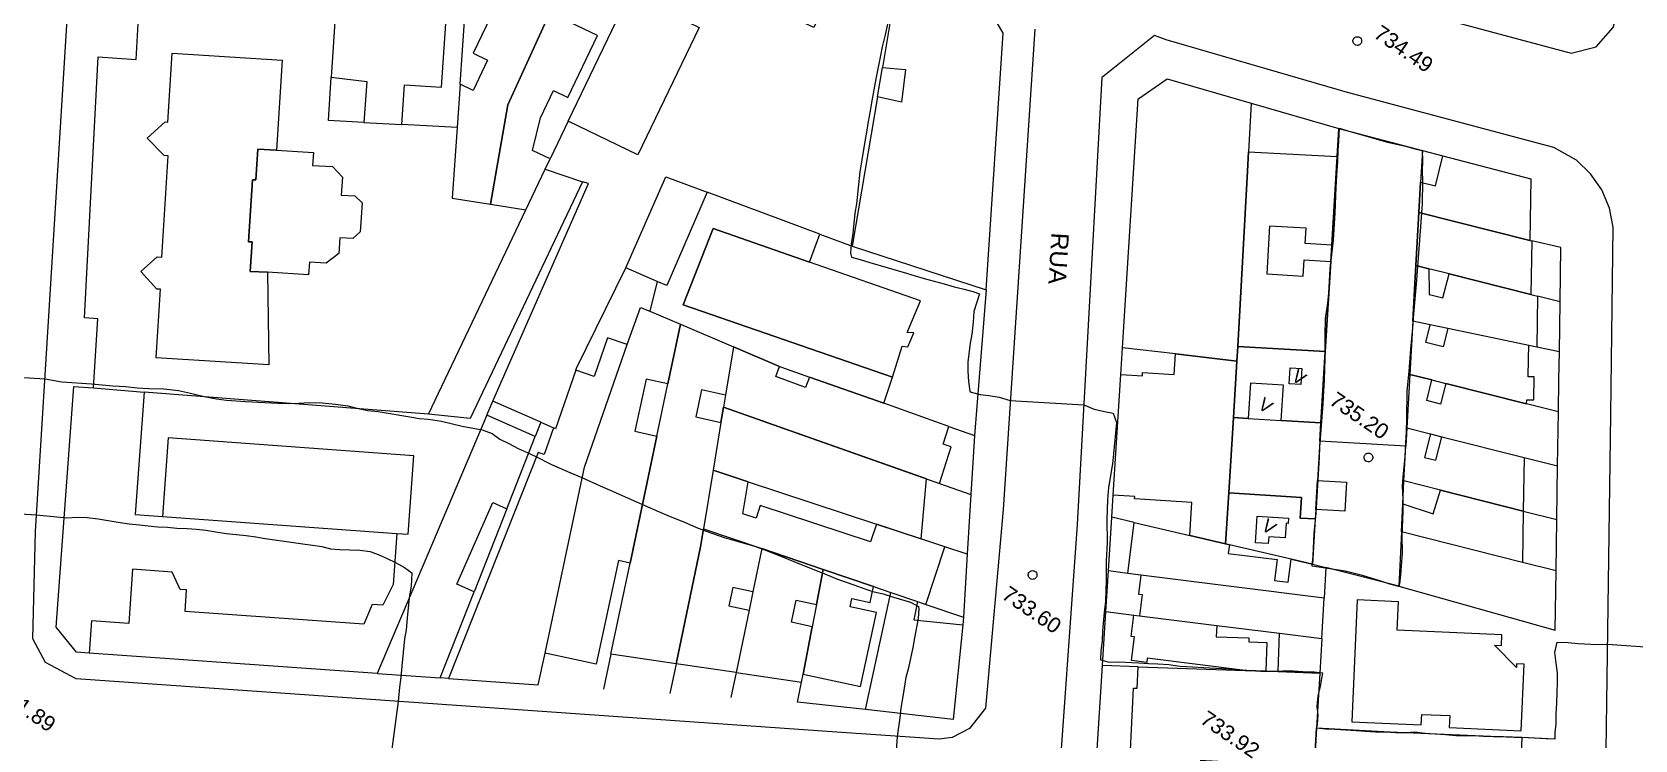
# Model space of a CAD drawing. Header units: metres. Extents: x 322294 to 7190115, y 7390841 to 10157759.
# Drawn here: x 323276.1 to 323459.6, y 7392831.9 to 7392912.9 of the extents above; entities that cross this region are included whole.
import ezdxf
from ezdxf.enums import TextEntityAlignment as Align

# ---------------------------------------------------------------- set-up
doc = ezdxf.new("R2010")
doc.units = ezdxf.units.M
doc.layers.get('0').update_dxf_attribs({"lineweight": 18})
for name, color, linetype, lineweight in [('100_SIST_VIARIO_MEIO_FIO', 1, 'Continuous', 18), ('160_P_SIMP_ASF_TOP', 7, 'Continuous', 18), ('206_MURO_E_MURO_ARRIMO', 7, 'Continuous', 18), ('214_PROJ_BEIRAL_EDIF', 10, 'Continuous', 18), ('600_CURVA_MESTRA', 14, 'Continuous', 18), ('604_CURVA_INTERM', 7, 'Continuous', 18), ('606_PTO_COTADO', 7, 'Continuous', 18), ('608_PTO_COTADO_INTERVIA', 1, 'Continuous', 18)]:
    doc.layers.add(name, color=color, linetype=linetype, lineweight=lineweight)
doc.styles.add('Style-Arial', font='arial.ttf', dxfattribs={"height": 1.75})

# ---------------------------------------------------------------- blocks, each defined once
blk = doc.blocks.new('SP09')
at = {"color": 0, "linetype": 'Continuous'}
blk.add_lwpolyline([(-0.03, -0.51), (-0.14, -0.49), (-0.24, -0.46), (-0.31, -0.42), (-0.35, -0.39), (-0.42, -0.31), (-0.47, -0.24), (-0.51, -0.15), (-0.52, -0.09), (-0.52, 0.03), (-0.51, 0.11), (-0.48, 0.2), (-0.44, 0.27), (-0.4, 0.33), (-0.32, 0.39), (-0.23, 0.44), (-0.15, 0.48), (-0.1, 0.48), (-0.03, 0.48), (0.08, 0.48), (0.19, 0.44), (0.27, 0.4), (0.35, 0.32), (0.41, 0.23), (0.46, 0.11), (0.48, 0.03), (0.48, -0.03), (0.47, -0.08), (0.44, -0.21), (0.38, -0.3), (0.31, -0.38), (0.23, -0.44), (0.1, -0.49), (0.02, -0.51)], close=True, dxfattribs=at)

msp = doc.modelspace()

# ---------------------------------------------------------------- linework, layer by layer
at = {"layer": '100_SIST_VIARIO_MEIO_FIO'}
for points in [[(323414.656, 7392920.569), (323452.291, 7392910.445), (323455.153, 7392911.178), (323457.087, 7392913.41), (323457.419, 7392914.5), (323458.634, 7392983.754)], [(323405.95, 7392911.993), (323404.607, 7392912.481), (323398.868, 7392907.897)], [(323456.827, 7392869.162), (323457.123, 7392890.538), (323456.687, 7392892.741), (323455.809, 7392894.809), (323454.528, 7392896.653), (323452.898, 7392898.198), (323450.3, 7392899.679), (323426.69, 7392905.972), (323405.95, 7392911.993)]]:
    msp.add_lwpolyline(points, dxfattribs=at)
at = {"layer": '100_SIST_VIARIO_MEIO_FIO', "flags": 128}
for points in [[(323390.897, 7392913.224), (323387.266, 7392858.216), (323385.26, 7392835.499), (323383.434, 7392833.16), (323381.437, 7392832.156), (323379.957, 7392831.933), (323368.236, 7392832.748), (323281.165, 7392838.858), (323277.656, 7392840.708), (323276.197, 7392843.419), (323276.521, 7392855.713), (323281.445, 7392935.354), (323281.469, 7392937.594), (323282.174, 7392939.721), (323301.312, 7392964.305), (323302.277, 7392965.447), (323304.902, 7392966.829), (323307.868, 7392966.744), (323320.228, 7392958.347), (323343.862, 7392941.591), (323361.852, 7392932.147), (323364.377, 7392930.948)], [(323398.868, 7392907.897), (323398.583, 7392907.67), (323395.735, 7392856.516), (323393.354, 7392822.793), (323386.911, 7392734.082), (323387.309, 7392731.88), (323388.475, 7392729.971), (323390.942, 7392728.318), (323392.402, 7392727.991), (323420.495, 7392726.337)], [(323455.437, 7392778.619), (323455.876, 7392800.416), (323456.827, 7392869.162)]]:
    msp.add_lwpolyline(points, dxfattribs=at)
at = {"layer": '206_MURO_E_MURO_ARRIMO'}
for p, q in [((323288.038, 7392909.73), (323288.423, 7392916.63)), ((323282.115, 7392880.18), (323283.688, 7392910.029)), ((323283.688, 7392910.029), (323288.038, 7392909.73)), ((323415.677, 7392904.737), (323425.695, 7392901.837)), ((323435.263, 7392899.336), (323437.621, 7392898.72)), ((323451.032, 7392882), (323451.127, 7392888.231)), ((323385.339, 7392883.376), (323383.99, 7392866.713)), ((323450.945, 7392876.269), (323451.032, 7392882)), ((323283.663, 7392880.067), (323282.115, 7392880.18)), ((323283.146, 7392872.15), (323283.663, 7392880.067)), ((323400.748, 7392873.676), (323400.941, 7392876.742)), ((323450.897, 7392873.125), (323450.945, 7392876.269)), ((323450.841, 7392869.404), (323450.897, 7392873.125)), ((323383.99, 7392866.713), (323383.583, 7392859.949)), ((323450.654, 7392857.079), (323450.747, 7392863.217)), ((323383.583, 7392859.949), (323383.172, 7392853.122)), ((323399.719, 7392857.342), (323399.878, 7392859.87)), ((323399.332, 7392851.197), (323399.719, 7392857.342)), ((323450.564, 7392851.211), (323450.654, 7392857.079)), ((323383.172, 7392853.122), (323382.738, 7392845.901)), ((323399.04, 7392846.563), (323399.332, 7392851.197)), ((323398.651, 7392840.391), (323399.04, 7392846.563)), ((323382.738, 7392845.901), (323382.648, 7392845.023)), ((323315.622, 7392839.464), (323282.662, 7392841.81)), ((323398.006, 7392830.14), (323398.651, 7392840.391)), ((323323.806, 7392838.882), (323322.831, 7392838.951)), ((323371.536, 7392835.326), (323363.726, 7392836.2))]:
    msp.add_line(p, q, dxfattribs=at)
at = {"layer": '206_MURO_E_MURO_ARRIMO', "flags": 128}
for points in [[(323325.122, 7392906.916), (323325.666, 7392914.702)], [(323314.095, 7392902.539), (323310.046, 7392902.756), (323310.36, 7392907.71)], [(323372.888, 7392905.466), (323373.454, 7392908.828)], [(323324.777, 7392901.968), (323318.443, 7392902.307)], [(323337.468, 7392902.671), (323335.414, 7392898.361)], [(323328.861, 7392870.639), (323339.812, 7392895.531), (323339.145, 7392895.756)], [(323366.307, 7392889.735), (323370.005, 7392888.358)], [(323338.359, 7392874.18), (323338.442, 7392874.419), (323344.094, 7392885.905)], [(323321.506, 7392869.141), (323288.938, 7392871.677)], [(323328.175, 7392869.024), (323328.861, 7392870.639)], [(323334.361, 7392868.219), (323328.861, 7392870.639)], [(323354.979, 7392868.209), (323355.266, 7392869.957)], [(323334.361, 7392868.219), (323333.718, 7392866.585)], [(323334.361, 7392868.219), (323335.794, 7392867.589)], [(323381.076, 7392867.744), (323383.99, 7392866.713)], [(323379.977, 7392861.224), (323383.583, 7392859.949)], [(323433.014, 7392858.892), (323433.134, 7392861.5)], [(323330.464, 7392858.327), (323326.713, 7392848.806)], [(323446.821, 7392858.046), (323450.654, 7392857.079)], [(323402.276, 7392856.743), (323399.719, 7392857.342)], [(323383.172, 7392853.122), (323380.602, 7392853.971)], [(323401.545, 7392850.919), (323399.332, 7392851.197)], [(323432.586, 7392849.443), (323424.214, 7392851.61)], [(323378.423, 7392847.37), (323382.738, 7392845.901)], [(323399.04, 7392846.563), (323402.255, 7392846.159)], [(323342.369, 7392841.66), (323341.526, 7392837.661)], [(323349.831, 7392840.568), (323349.117, 7392837.161)], [(323356.702, 7392839.562), (323356.108, 7392836.701)], [(323402.745, 7392840.246), (323398.651, 7392840.391)], [(323363.726, 7392836.2), (323364.208, 7392838.463)], [(323450.373, 7392831.958), (323446.661, 7392832.122)]]:
    msp.add_lwpolyline(points, dxfattribs=at)
at = {"layer": '206_MURO_E_MURO_ARRIMO'}
for points in [[(323451.127, 7392888.231), (323447.79, 7392888.979)], [(323451.032, 7392882), (323448.462, 7392882.649)], [(323450.945, 7392876.269), (323448.373, 7392876.809)]]:
    msp.add_lwpolyline(points, dxfattribs=at)
at = {"layer": '214_PROJ_BEIRAL_EDIF', "flags": 128}
for points in [[(323310.36, 7392907.71), (323314.445, 7392907.208), (323314.095, 7392902.539), (323318.443, 7392902.307), (323318.738, 7392906.836), (323322.983, 7392906.576), (323325.4, 7392941.907), (323327.747, 7392941.713), (323328.186, 7392947.106), (323320.29, 7392952.953), (323313.809, 7392944.844), (323312.62, 7392943.357), (323311.591, 7392927.127), (323310.836, 7392915.209)], [(323337.468, 7392902.671), (323351.593, 7392932.012), (323358.325, 7392928.766), (323355.509, 7392922.917), (323367.435, 7392917.363), (323365.594, 7392913.411), (323353.618, 7392918.989), (323351.226, 7392914.02), (323352.497, 7392913.409), (323345.473, 7392898.818)], [(323373.454, 7392908.828), (323376.087, 7392908.595), (323375.649, 7392904.856), (323372.888, 7392905.466), (323370.005, 7392888.358), (323385.339, 7392883.376), (323387.272, 7392912.771), (323385.79, 7392915.319), (323375.425, 7392920.519)], [(323328.583, 7392893.169), (323330.591, 7392904.539), (323335.375, 7392915.097), (323330.03, 7392917.641), (323326.613, 7392910.463), (323328.265, 7392909.677), (323326.613, 7392906.206), (323325.122, 7392906.916), (323324.777, 7392901.968), (323324.21, 7392893.863)], [(323335.414, 7392898.361), (323333.42, 7392899.31), (323334.328, 7392903.06), (323335.814, 7392906.184), (323337.459, 7392905.401), (323340.836, 7392912.498), (323335.375, 7392915.097), (323330.591, 7392904.539), (323328.583, 7392893.169), (323332.636, 7392892.526), (323334.862, 7392897.203)], [(323303.07, 7392885.393), (323303.224, 7392874.776), (323290.339, 7392875.592), (323290.836, 7392883.44), (323290.398, 7392883.468), (323288.58, 7392885.474), (323290.447, 7392887.143), (323290.968, 7392887.11), (323291.704, 7392898.719), (323291.245, 7392898.748), (323289.288, 7392900.739), (323291.362, 7392902.6), (323291.677, 7392902.58), (323292.176, 7392910.449), (323304.764, 7392909.651), (323304.111, 7392899.357), (323301.946, 7392899.494), (323301.722, 7392895.96), (323301.341, 7392895.984), (323300.891, 7392888.879), (323301.311, 7392888.852), (323301.096, 7392885.456)], [(323304.111, 7392899.357), (323308.321, 7392899.09), (323308.227, 7392897.62), (323310.518, 7392897.475), (323311.641, 7392896.278), (323311.511, 7392894.227), (323313.062, 7392894.128), (323313.888, 7392893.319), (323313.678, 7392890.009), (323312.824, 7392889.247), (323311.349, 7392889.34), (323311.236, 7392887.552), (323309.766, 7392886.423), (323307.869, 7392886.544), (323307.777, 7392885.094), (323303.07, 7392885.393), (323301.096, 7392885.456), (323301.311, 7392888.852), (323300.891, 7392888.879), (323301.341, 7392895.984), (323301.722, 7392895.96), (323301.946, 7392899.494)], [(323339.145, 7392895.756), (323326.252, 7392868.668), (323321.506, 7392869.141), (323332.636, 7392892.526), (323334.862, 7392897.203)], [(323347.673, 7392884.33), (323344.094, 7392885.905), (323348.679, 7392896.299), (323353.391, 7392894.545), (323348.794, 7392883.86)], [(323361.682, 7392874.619), (323361.888, 7392874.531), (323365.097, 7392873.396), (323373.601, 7392870.388), (323374.608, 7392873.375), (323350.652, 7392881.651), (323354.089, 7392890.395), (323365.118, 7392886.542), (323366.307, 7392889.735), (323353.391, 7392894.545), (323348.794, 7392883.86), (323347.673, 7392884.33), (323346.827, 7392880.927), (323350.333, 7392879.438), (323356.4, 7392876.862)], [(323365.118, 7392886.542), (323354.089, 7392890.395), (323350.652, 7392881.651), (323374.608, 7392873.375), (323375.7, 7392876.912), (323376.361, 7392876.868), (323377.05, 7392878.46), (323376.293, 7392878.51), (323377.802, 7392882.112)], [(323348.893, 7392872.607), (323346.398, 7392873.148), (323345.108, 7392867.189), (323347.635, 7392866.642), (323344.569, 7392852.097), (323343.239, 7392852.385), (323340.673, 7392840.535), (323334.861, 7392841.793), (323339.347, 7392863.075), (323344.254, 7392877.106), (323345.783, 7392881.37), (323346.827, 7392880.927), (323350.333, 7392879.438)], [(323338.359, 7392874.18), (323336.036, 7392867.483), (323335.794, 7392867.589), (323334.736, 7392864.537), (323334.053, 7392864.774), (323323.806, 7392838.882), (323334.045, 7392838.153), (323334.861, 7392841.793), (323339.347, 7392863.075), (323344.254, 7392877.106), (323342.002, 7392877.887), (323340.463, 7392873.45)], [(323355.49, 7392871.321), (323352.751, 7392871.913), (323352.085, 7392868.835), (323354.979, 7392868.209), (323354.078, 7392862.728), (323352.979, 7392856.033), (323352.636, 7392853.945), (323349.831, 7392840.568), (323342.369, 7392841.66), (323344.569, 7392852.097), (323347.635, 7392866.642), (323348.893, 7392872.607), (323350.333, 7392879.438), (323356.4, 7392876.862)], [(323361.682, 7392874.619), (323356.4, 7392876.862), (323355.49, 7392871.321), (323355.266, 7392869.957), (323379.977, 7392861.224), (323381.332, 7392865.399), (323380.412, 7392865.698), (323381.076, 7392867.744), (323373.601, 7392870.388), (323365.097, 7392873.396), (323364.651, 7392872.2), (323361.253, 7392873.466)], [(323413.635, 7392868.762), (323413.095, 7392860.144), (323412.729, 7392854.297), (323408.656, 7392855.251), (323408.894, 7392859.043), (323402.331, 7392859.454), (323402.347, 7392859.715), (323399.878, 7392859.87), (323400.748, 7392873.676), (323403.213, 7392873.522), (323403.239, 7392873.926), (323406.86, 7392873.7), (323407.006, 7392876.036), (323414.039, 7392875.216)], [(323414.039, 7392875.216), (323414.131, 7392876.88), (323424.155, 7392876.324), (323423.66, 7392868.135), (323419.119, 7392868.419), (323419.372, 7392872.457), (323415.585, 7392872.694), (323415.332, 7392868.656), (323413.635, 7392868.762)], [(323421.457, 7392874.365), (323421.343, 7392872.54), (323420.012, 7392872.623), (323420.127, 7392874.449)], [(323288.938, 7392871.677), (323287.919, 7392857.675), (323291.062, 7392857.446), (323317.885, 7392855.494), (323317.469, 7392849.652), (323316.272, 7392847.279), (323315.066, 7392847.364), (323314.082, 7392845.122), (323293.63, 7392846.578), (323293.804, 7392849.032), (323293.082, 7392849.084), (323292.176, 7392851.063), (323287.621, 7392851.387), (323287.179, 7392845.178), (323282.923, 7392845.481), (323282.662, 7392841.81), (323281.215, 7392841.913), (323278.893, 7392844.751), (323280.9, 7392872.323), (323283.146, 7392872.15)], [(323436.202, 7392866.887), (323437.475, 7392866.565), (323446.914, 7392864.184), (323450.747, 7392863.217), (323450.841, 7392869.404), (323447.202, 7392870.322), (323437.94, 7392872.659), (323437.343, 7392870.293), (323435.762, 7392870.692), (323436.359, 7392873.058), (323433.82, 7392873.698), (323433.476, 7392867.575)], [(323326.713, 7392848.806), (323324.748, 7392849.671), (323328.866, 7392859.031), (323330.464, 7392858.327), (323333.718, 7392866.585), (323328.175, 7392869.024), (323315.622, 7392839.464), (323322.831, 7392838.951)], [(323378.497, 7392861.746), (323355.266, 7392869.957), (323354.979, 7392868.209), (323354.078, 7392862.728), (323358.104, 7392861.399), (323372.77, 7392856.557), (323377.903, 7392854.862)], [(323423.535, 7392866.068), (323423.263, 7392861.565), (323423.062, 7392858.233), (323422.997, 7392857.151), (323421.275, 7392857.259), (323421.423, 7392859.622), (323413.095, 7392860.144), (323413.635, 7392868.762), (323415.332, 7392868.656), (323419.119, 7392868.419), (323423.66, 7392868.135)], [(323436.202, 7392866.887), (323435.522, 7392864.192), (323436.795, 7392863.871), (323437.475, 7392866.565), (323446.914, 7392864.184), (323446.821, 7392858.046), (323437.333, 7392860.44), (323433.134, 7392861.5), (323433.358, 7392865.475), (323433.476, 7392867.575)], [(323291.062, 7392857.446), (323317.885, 7392855.494), (323319.159, 7392855.401), (323319.813, 7392864.383), (323291.716, 7392866.428)], [(323358.104, 7392861.399), (323354.078, 7392862.728), (323352.979, 7392856.033), (323359.649, 7392853.762), (323366.679, 7392851.369), (323372.447, 7392849.405), (323374.437, 7392848.727), (323377.49, 7392847.688), (323378.423, 7392847.37), (323380.602, 7392853.971), (323372.77, 7392856.557), (323372.098, 7392854.522), (323359.482, 7392858.687), (323359.004, 7392857.24), (323357.466, 7392857.748)], [(323423.062, 7392858.233), (323423.263, 7392861.565), (323426.594, 7392861.363), (323426.393, 7392858.032)], [(323422.997, 7392857.151), (323422.684, 7392851.968), (323420.243, 7392852.539), (323413.171, 7392854.194), (323412.729, 7392854.297), (323413.095, 7392860.144), (323421.423, 7392859.622), (323421.275, 7392857.259)], [(323446.732, 7392852.178), (323432.867, 7392855.677), (323433.014, 7392858.892), (323436.49, 7392857.75), (323437.333, 7392860.44), (323446.821, 7392858.046)], [(323349.831, 7392840.568), (323352.636, 7392853.945), (323352.979, 7392856.033), (323359.649, 7392853.762), (323358.618, 7392848.797), (323356.323, 7392849.294), (323355.874, 7392847.22), (323358.187, 7392846.719), (323356.702, 7392839.562)], [(323413.171, 7392854.194), (323413.047, 7392853.205), (323418.633, 7392852.504), (323418.333, 7392850.118), (323419.914, 7392849.92), (323420.243, 7392852.539), (323422.684, 7392851.968), (323424.214, 7392851.61), (323424.01, 7392848.098), (323403.053, 7392850.73), (323401.545, 7392850.919), (323402.276, 7392856.743), (323408.656, 7392855.251), (323412.729, 7392854.297)], [(323419.942, 7392857.235), (323419.905, 7392856.647), (323419.662, 7392856.663), (323419.557, 7392854.986), (323417.673, 7392855.104), (323417.625, 7392854.339), (323416.154, 7392854.432), (323416.344, 7392857.461)], [(323446.732, 7392852.178), (323432.867, 7392855.677), (323432.586, 7392849.443), (323450.461, 7392844.421), (323450.564, 7392851.211)], [(323365.91, 7392847.351), (323366.679, 7392851.369), (323359.649, 7392853.762), (323358.618, 7392848.797), (323358.187, 7392846.719), (323356.702, 7392839.562), (323364.208, 7392838.463), (323364.385, 7392839.389), (323365.425, 7392844.821), (323363.056, 7392845.333), (323363.601, 7392847.851)], [(323366.679, 7392851.369), (323365.91, 7392847.351), (323365.425, 7392844.821), (323364.385, 7392839.389), (323370.956, 7392837.967), (323372.793, 7392846.45), (323369.768, 7392847.105), (323369.971, 7392848.043), (323372.054, 7392847.592), (323372.447, 7392849.405)], [(323402.872, 7392846.081), (323411.723, 7392844.97), (323418.897, 7392844.069), (323423.74, 7392843.461), (323424.01, 7392848.098), (323403.053, 7392850.73), (323402.778, 7392848.541), (323403.174, 7392848.492)], [(323377.49, 7392847.688), (323377.039, 7392845.601), (323382.648, 7392845.023), (323381.538, 7392834.208), (323371.536, 7392835.326), (323374.437, 7392848.727)], [(323444.376, 7392843.899), (323432.375, 7392844.432), (323432.519, 7392847.681), (323427.815, 7392847.89), (323427.196, 7392833.94), (323435.139, 7392833.587), (323435.192, 7392834.781), (323438.39, 7392834.639), (323438.33, 7392833.284), (323446.588, 7392832.918), (323446.926, 7392840.528), (323446.048, 7392840.567), (323446.028, 7392840.133), (323443.539, 7392842.714), (323444.322, 7392842.679)], [(323402.255, 7392846.159), (323402.872, 7392846.081), (323411.723, 7392844.97), (323411.677, 7392843.673), (323415.401, 7392843.542), (323415.385, 7392843.093), (323417.477, 7392843.019), (323417.361, 7392839.732), (323414.983, 7392839.816), (323403.771, 7392841.224), (323403.71, 7392840.741), (323401.97, 7392840.96), (323402.309, 7392843.662), (323401.947, 7392843.707)], [(323423.74, 7392843.461), (323423.511, 7392839.515), (323418.742, 7392839.683), (323418.897, 7392844.069)], [(323422.575, 7392828.932), (323421.995, 7392828.869), (323401.798, 7392829.939), (323402.214, 7392837.802), (323402.614, 7392837.781), (323402.745, 7392840.246), (323414.983, 7392839.816), (323417.361, 7392839.732), (323418.742, 7392839.683), (323423.511, 7392839.515), (323423.147, 7392833.257), (323422.898, 7392828.967)], [(323446.661, 7392832.122), (323446.449, 7392827.349), (323448.539, 7392827.256), (323448.4, 7392824.134), (323447.882, 7392824.157), (323447.528, 7392815.152), (323446.459, 7392815.2), (323446.349, 7392812.773), (323438.149, 7392813.301), (323434.148, 7392813.559), (323424.825, 7392814.16), (323419.88, 7392814.423), (323413.144, 7392814.782), (323412.01, 7392814.842), (323401.119, 7392815.423), (323396.98, 7392815.643), (323397.467, 7392822.526), (323401.576, 7392822.315), (323430.128, 7392820.849), (323431.282, 7392828.35), (323422.898, 7392828.967), (323423.147, 7392833.257), (323431.531, 7392832.794)]]:
    msp.add_lwpolyline(points, close=True, dxfattribs=at)
at = {"layer": '214_PROJ_BEIRAL_EDIF'}
for points in [[(323402.805, 7392905.266), (323406.069, 7392907.518), (323415.677, 7392904.737), (323415.369, 7392899.179)], [(323425.501, 7392898.618), (323425.695, 7392901.837), (323435.263, 7392899.336), (323435.059, 7392895.716), (323434.864, 7392892.24), (323434.522, 7392886.166), (323434.408, 7392884.145)], [(323415.245, 7392896.952), (323415.369, 7392899.179), (323425.501, 7392898.618), (323425.006, 7392890.429)], [(323415.369, 7392899.179), (323415.245, 7392896.952)], [(323425.006, 7392890.429), (323425.501, 7392898.618)], [(323434.408, 7392884.145), (323434.522, 7392886.166), (323436.023, 7392885.787)], [(323436.023, 7392885.787), (323436.054, 7392883.045)], [(323436.536, 7392882.724), (323437.617, 7392882.451), (323438.313, 7392885.209), (323447.697, 7392882.842), (323448.462, 7392882.649), (323448.373, 7392876.809), (323447.438, 7392877.005), (323444.018, 7392877.723)], [(323447.415, 7392875.453), (323447.438, 7392877.005), (323444.018, 7392877.723)]]:
    msp.add_lwpolyline(points, dxfattribs=at)
at = {"layer": '214_PROJ_BEIRAL_EDIF', "flags": 128}
for points in [[(323415.245, 7392896.952), (323414.131, 7392876.88), (323414.039, 7392875.216), (323407.006, 7392876.036), (323400.941, 7392876.742), (323402.735, 7392905.218), (323402.805, 7392905.266)], [(323424.89, 7392888.506), (323421.852, 7392888.674), (323421.95, 7392890.428), (323417.76, 7392890.661), (323417.457, 7392885.19), (323421.627, 7392884.959), (323421.728, 7392886.794), (323424.777, 7392886.625), (323424.155, 7392876.324), (323414.131, 7392876.88), (323415.245, 7392896.952)], [(323434.408, 7392884.145), (323434.163, 7392879.792), (323433.82, 7392873.698), (323433.476, 7392867.575), (323433.358, 7392865.475), (323423.535, 7392866.068), (323423.66, 7392868.135), (323424.155, 7392876.324), (323424.777, 7392886.625), (323424.89, 7392888.506), (323425.006, 7392890.429)], [(323425.006, 7392890.429), (323424.89, 7392888.506)], [(323444.018, 7392877.723), (323438.181, 7392878.948), (323436.169, 7392879.371), (323434.163, 7392879.792), (323434.408, 7392884.145)], [(323436.054, 7392883.045), (323436.057, 7392882.844), (323436.536, 7392882.724)], [(323436.169, 7392879.371), (323434.163, 7392879.792), (323433.82, 7392873.698), (323436.359, 7392873.058), (323437.94, 7392872.659), (323447.202, 7392870.322), (323447.209, 7392870.782), (323448.029, 7392870.77), (323448.069, 7392873.401), (323447.384, 7392873.412), (323447.415, 7392875.453)], [(323444.018, 7392877.723), (323438.181, 7392878.948), (323437.654, 7392876.862), (323435.663, 7392877.364), (323436.169, 7392879.371)]]:
    msp.add_lwpolyline(points, dxfattribs=at)
at = {"layer": '214_PROJ_BEIRAL_EDIF'}
for points in [[(323437.621, 7392898.72), (323447.674, 7392896.093), (323447.566, 7392889.035), (323434.864, 7392892.24), (323435.059, 7392895.716), (323436.755, 7392895.288)], [(323447.566, 7392889.035), (323447.79, 7392888.979), (323447.697, 7392882.842), (323438.313, 7392885.209), (323436.023, 7392885.787), (323434.522, 7392886.166), (323434.864, 7392892.24)]]:
    msp.add_lwpolyline(points, close=True, dxfattribs=at)
at = {"layer": '600_CURVA_MESTRA', "elevation": 735}
msp.add_lwpolyline([(323425.177, 7392890.314), (323425.286, 7392892.187), (323425.395, 7392895.108), (323425.489, 7392896.449), (323425.58, 7392898.109), (323425.629, 7392899.365), (323425.718, 7392900.372), (323425.767, 7392901.873), (323426.733, 7392901.575), (323429.926, 7392900.649), (323431.133, 7392900.319), (323433.325, 7392899.801), (323434.41, 7392899.522), (323435.259, 7392899.33), (323435.268, 7392898.185), (323435.247, 7392896.967), (323435.27, 7392895.839), (323435.223, 7392893.225), (323435.013, 7392890.099), (323434.562, 7392884.043)], dxfattribs=at)
at = {"layer": '600_CURVA_MESTRA', "elevation": 735, "flags": 128}
for points in [[(323422.637, 7392851.764), (323422.746, 7392852.931), (323422.865, 7392855.478), (323422.998, 7392856.683), (323423.095, 7392857.768), (323423.479, 7392864.242), (323423.536, 7392865.377), (323423.901, 7392870.326), (323424.001, 7392871.831), (323424.047, 7392873.084), (323424.114, 7392874.287), (323424.137, 7392875.524), (323424.119, 7392878.218), (323424.187, 7392880.07), (323424.431, 7392881.86), (323424.544, 7392882.954), (323424.712, 7392885.767), (323424.917, 7392887.381), (323425.098, 7392889.068), (323425.177, 7392890.314)], [(323434.562, 7392884.043), (323434.267, 7392880.631), (323434.144, 7392879.037), (323433.905, 7392876.596), (323433.698, 7392874.041), (323433.467, 7392871.761), (323433.43, 7392868.668), (323433.405, 7392867.128), (323433.352, 7392865.846), (323433.242, 7392864.264), (323433.01, 7392861.918), (323432.966, 7392860.893), (323433.024, 7392859.428), (323433.017, 7392858.029), (323432.929, 7392855.277), (323432.936, 7392853.224), (323432.854, 7392851.783), (323432.755, 7392850.747), (323432.633, 7392849.739), (323432.568, 7392849.404), (323431.527, 7392849.672), (323430.494, 7392850.048), (323428.415, 7392850.684), (323426.435, 7392851.177), (323422.637, 7392851.764)]]:
    msp.add_lwpolyline(points, dxfattribs=at)
at = {"layer": '604_CURVA_INTERM', "flags": 128}
for points, elevation in [([(323374.444, 7392915.723), (323373.756, 7392912.572), (323373.43, 7392911.2), (323373.177, 7392909.824), (323372.703, 7392907.529), (323372.232, 7392905.002), (323372.055, 7392903.88), (323371.822, 7392902.637), (323371.665, 7392901.633), (323371.47, 7392900.588), (323371.104, 7392898.247), (323370.886, 7392896.877), (323370.499, 7392893.221), (323370.318, 7392892.149), (323370.088, 7392889.817), (323369.875, 7392888.639), (323369.821, 7392887.576), (323369.904, 7392887.122), (323370.912, 7392886.847), (323371.998, 7392886.491), (323376.21, 7392885.277), (323377.216, 7392884.997), (323378.252, 7392884.684), (323380.508, 7392884.078), (323381.674, 7392883.716), (323382.803, 7392883.444), (323383.801, 7392883.175), (323384.576, 7392882.902), (323383.913, 7392880.909), (323383.834, 7392879.685), (323383.701, 7392878.317), (323383.518, 7392877.256), (323383.241, 7392875.087), (323383.25, 7392874.077), (323383.308, 7392872.9), (323383.481, 7392871.782), (323383.605, 7392871.65), (323384.639, 7392871.405), (323385.641, 7392871.286), (323386.818, 7392871.1), (323388.093, 7392870.718), (323396.497, 7392870.207), (323397.688, 7392869.727), (323398.894, 7392869.436), (323399.882, 7392869.267), (323400.258, 7392868.199), (323399.911, 7392864.596), (323399.78, 7392863.471), (323399.341, 7392860.749), (323399.234, 7392859.392), (323399.131, 7392857.047), (323399.202, 7392854.471), (323399.076, 7392852.331), (323399.08, 7392850.045), (323399.05, 7392849.041), (323398.976, 7392847.718), (323398.838, 7392846.453), (323398.661, 7392844.336), (323398.6, 7392843.163), (323398.475, 7392842.061), (323398.433, 7392841.022), (323399.415, 7392840.766), (323400.448, 7392840.799), (323402.79, 7392840.683), (323403.912, 7392840.605), (323405.002, 7392840.566), (323406.257, 7392840.489), (323407.517, 7392840.299), (323408.951, 7392840.209), (323410.194, 7392840.16), (323411.567, 7392840.063), (323412.987, 7392839.997), (323416.789, 7392839.712), (323417.999, 7392839.719), (323419.285, 7392839.766), (323420.5, 7392839.762), (323421.59, 7392839.696), (323422.868, 7392839.66), (323423.837, 7392839.542), (323423.575, 7392837.996), (323423.299, 7392836.859), (323423.174, 7392835.679), (323423.304, 7392834.687), (323423.217, 7392833.635), (323423.151, 7392833.236), (323424.177, 7392833.135), (323425.3, 7392833.109), (323427.687, 7392832.947), (323428.704, 7392832.863), (323429.895, 7392832.792), (323430.925, 7392832.779), (323432.174, 7392832.724), (323433.285, 7392832.729), (323434.41, 7392832.773), (323435.586, 7392832.644), (323436.718, 7392832.542), (323437.914, 7392832.478), (323439.082, 7392832.377), (323440.142, 7392832.339), (323441.189, 7392832.363), (323442.272, 7392832.279), (323443.412, 7392832.247), (323444.553, 7392832.252), (323445.598, 7392832.205), (323446.653, 7392832.179), (323449.434, 7392832.019), (323450.474, 7392831.974), (323450.478, 7392832.69), (323450.568, 7392833.716), (323450.588, 7392834.814), (323450.663, 7392836.059), (323450.682, 7392837.33), (323450.736, 7392838.392), (323450.741, 7392839.531), (323450.585, 7392840.652), (323450.445, 7392841.864), (323450.68, 7392843.052), (323451.942, 7392843.007), (323453.107, 7392842.915), (323455.266, 7392842.796), (323456.463, 7392842.809), (323472.585, 7392841.677)], 734), ([(323268.342, 7392873.747), (323277.601, 7392873.183), (323279.525, 7392872.865), (323282.913, 7392872.622), (323285.367, 7392872.401), (323286.813, 7392872.304), (323288.149, 7392872.166), (323289.471, 7392872.098), (323291.213, 7392872.049), (323292.875, 7392871.862), (323294.273, 7392871.562), (323295.813, 7392871.182), (323297.22, 7392870.897), (323298.366, 7392870.765), (323300.567, 7392870.591), (323304.237, 7392870.42), (323305.443, 7392870.368), (323306.617, 7392870.404), (323307.898, 7392870.49), (323309.32, 7392870.442), (323310.842, 7392870.298), (323312.27, 7392870.089), (323313.296, 7392869.838), (323314.571, 7392869.584), (323315.728, 7392869.445), (323316.888, 7392869.267), (323319.355, 7392868.828), (323320.45, 7392868.658), (323321.507, 7392868.585), (323322.971, 7392868.356), (323325.37, 7392867.79), (323327.629, 7392867.339), (323328.799, 7392866.915), (323329.681, 7392866.295), (323330.711, 7392865.787), (323331.78, 7392865.225), (323332.786, 7392864.743), (323333.781, 7392864.319), (323335.572, 7392863.378), (323337.67, 7392862.488), (323339.051, 7392861.895), (323340.319, 7392861.306), (323341.511, 7392860.778), (323342.572, 7392860.336), (323344.698, 7392859.37), (323347.824, 7392857.999), (323348.879, 7392857.546), (323351.065, 7392856.683), (323352.182, 7392856.193), (323353.287, 7392855.755), (323355.36, 7392855.027), (323358.821, 7392854.029), (323359.883, 7392853.659), (323361.833, 7392852.901), (323363.957, 7392852.02), (323367.138, 7392850.74), (323368.324, 7392850.262), (323370.312, 7392849.593), (323371.326, 7392849.204), (323372.36, 7392848.839), (323373.549, 7392848.599), (323374.722, 7392848.217), (323376.656, 7392847.634), (323377.569, 7392847.124), (323377.626, 7392846.87), (323377.547, 7392845.74), (323377.118, 7392843.532), (323376.921, 7392842.436), (323376.435, 7392840.096), (323376.132, 7392839.005), (323375.921, 7392837.57), (323375.746, 7392836.585), (323375.577, 7392835.49), (323375.454, 7392834.391), (323375.137, 7392832.268), (323374.446, 7392822.608)], 733), ([(323267.409, 7392858.199), (323276.64, 7392857.637), (323278.939, 7392857.378), (323280.115, 7392857.299), (323281.36, 7392857.344), (323282.416, 7392857.324), (323283.674, 7392857.156), (323286.205, 7392856.743), (323287.24, 7392856.606), (323288.416, 7392856.485), (323289.426, 7392856.356), (323290.532, 7392856.265), (323291.612, 7392856.214), (323292.673, 7392856.105), (323293.892, 7392856.078), (323294.928, 7392856), (323296.027, 7392855.858), (323297.146, 7392855.662), (323298.348, 7392855.478), (323300.618, 7392855.241), (323301.735, 7392855.099), (323302.805, 7392854.919), (323306.063, 7392854.463), (323309.282, 7392853.981), (323310.292, 7392853.744), (323311.324, 7392853.665), (323312.494, 7392853.632), (323313.639, 7392853.572), (323314.803, 7392853.444), (323315.737, 7392853.074), (323316.781, 7392852.609), (323317.721, 7392852.168), (323318.742, 7392851.599), (323319.6, 7392850.988), (323319.505, 7392849.448), (323319.293, 7392848.14), (323319.075, 7392845.78), (323318.925, 7392844.459), (323318.764, 7392843.433), (323318.458, 7392840.301), (323318.334, 7392839.03), (323318.191, 7392837.913), (323318.011, 7392836.273), (323316.733, 7392826.519)], 732)]:
    msp.add_lwpolyline(points, dxfattribs=dict(at, elevation=elevation))

# ---------------------------------------------------------------- block references
at = {"layer": '606_PTO_COTADO', "rotation": 325.5688295630279}
for p in [(323427.842, 7392911.849, 734.492), (323429.117, 7392864.189, 735.202), (323390.676, 7392850.734, 733.602)]:
    msp.add_blockref('SP09', p, dxfattribs=at)

# ---------------------------------------------------------------- texts
at = {"layer": '160_P_SIMP_ASF_TOP', "style": 'Style-Arial'}
msp.add_text('RUA', height=2, rotation=266.49848, dxfattribs=at).set_placement((323393.815, 7392889.903), align=Align.MIDDLE_LEFT)
at = {"layer": '214_PROJ_BEIRAL_EDIF', "style": 'Style-Arial'}
for p in [(323420.155, 7392873.145), (323416.318, 7392869.914), (323416.71, 7392856.034)]:
    msp.add_text('V', height=1.5, rotation=325.56883, dxfattribs=at).set_placement(p)
at = {"layer": '606_PTO_COTADO', "style": 'Style-Arial'}
for s, p in [('734.49', (323433.131, 7392910.967, 734.492)), ('735.20', (323428.059, 7392868.989, 735.202)), ('733.60', (323390.56, 7392846.759, 733.602)), ('733.92', (323413.264, 7392832.493, 733.922))]:
    msp.add_text(s, height=1.75, rotation=325.56883, dxfattribs=at).set_placement(p, align=Align.MIDDLE_CENTER)
at = {"layer": '608_PTO_COTADO_INTERVIA', "style": 'Style-Arial'}
msp.add_text('731.89', height=1.75, rotation=325.56883, dxfattribs=at).set_placement((323275.452, 7392835.5, 731.895), align=Align.MIDDLE_CENTER)

doc.saveas('drawing.dxf')
